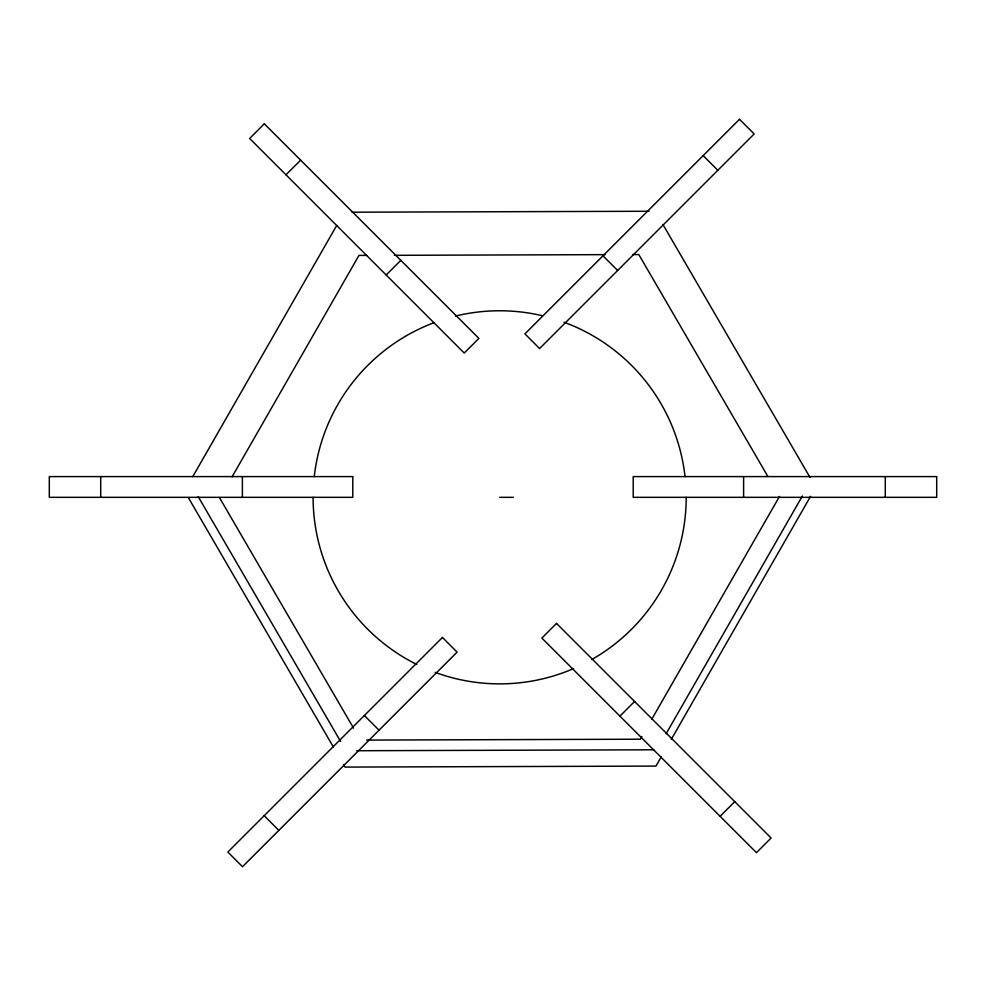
<?xml version="1.0" encoding="UTF-8"?>
<svg xmlns="http://www.w3.org/2000/svg" width="986" height="986" viewBox="0 0 986 986"><rect width="100%" height="100%" fill="white"/><g stroke="black" fill="none" stroke-linecap="round" stroke-linejoin="round"><path stroke-width="1.48" d="M192.751 476.645L336.645 225.584M232.055 476.867L358.966 255.423L366.656 255.399M641.861 736.554L640.333 739.217L366.656 740.079M651.795 719.201L779.482 496.439M666.105 733.757L802.345 496.044M661.323 756.743L655.961 766.097L345.038 767.083L343.498 764.421M671.269 739.389L810.566 496.34M285.989 174.805L300.644 160.151M386.179 274.995L400.834 260.329M619.923 716.132L634.577 701.465M720.113 816.309L734.767 801.655M351.99 212.2L649.059 211.263M394.326 255.312L604.973 254.647M632.642 254.561L638.792 254.536L767.884 476.497M356.772 750.728L653.841 749.791M499.655 497.326L513.336 497.326M703.166 155.628L717.82 170.295M602.988 255.818L617.643 270.472M364.376 715.528L379.031 730.182M264.186 815.705L278.853 830.372M662.962 224.549L809.987 477.36M219.816 498.201L353.543 728.136M198.198 496.624L340.589 741.447M188.733 498.3L333.441 747.117M885.292 476.595L885.292 497.326M743.617 476.595L743.617 497.326M242.383 476.595L242.383 497.326M100.708 476.595L100.708 497.326M686.207 497.326A186.551 186.551 0 0 1 591.748 659.548M573.63 668.582A186.551 186.551 0 0 1 435.257 672.403M416.807 664.465A186.551 186.551 0 0 1 313.092 497.326M314.251 476.645A186.551 186.551 0 0 1 433.828 322.767M455.507 316.062A186.551 186.551 0 0 1 542.337 315.717M564.041 322.237A186.551 186.551 0 0 1 685.048 476.645M264.297 123.805L249.643 138.459L464.233 353.05L478.888 338.395L264.297 123.805M739.512 119.281L524.922 333.872L539.576 348.539L754.167 133.948L739.512 119.281M442.431 637.461L227.84 852.052L242.507 866.719L457.097 652.128L442.431 637.461M556.523 623.411L541.869 638.065L756.459 852.656L771.114 838.001L556.523 623.411M352.778 476.595L49.3 476.595L49.3 497.326L352.778 497.326L352.778 476.595M936.7 476.595L633.222 476.595L633.222 497.326L936.7 497.326L936.7 476.595"/></g></svg>
